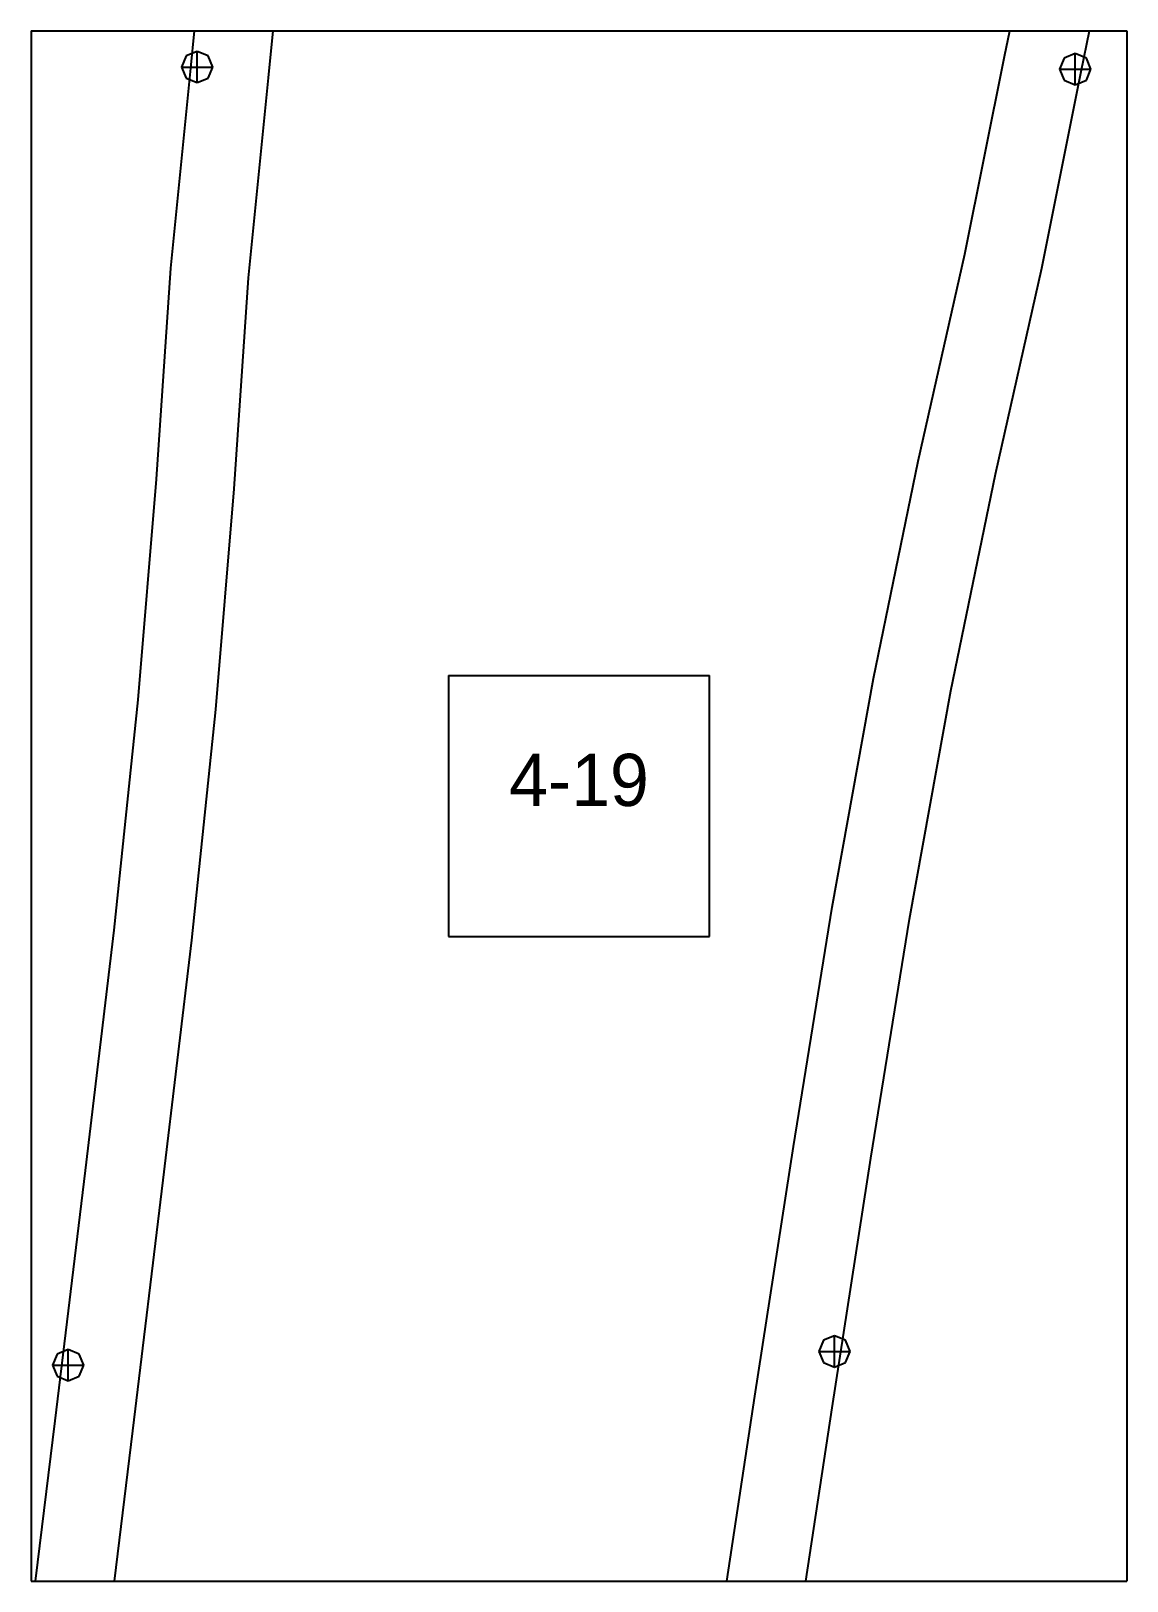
# Paper-space layout 'Plan 4-19' of a CAD drawing. Header units: metres, sheet in millimetres. Extents: x 0 to 210, y 0 to 297.
# The model-space entities are those that its viewports show. They can reach past a viewport. Long polylines and large blocks are cut down to what shows.
import ezdxf
from ezdxf.enums import TextEntityAlignment as Align

# ---------------------------------------------------------------- set-up
doc = ezdxf.new("R2010")
doc.units = ezdxf.units.M
for name, color, linetype in [('default', 7, 'Continuous'), ('TEXTLAYER', 7, 'Continuous'), ('VIEWPORTS', 7, 'Continuous')]:
    doc.layers.add(name, color=color, linetype=linetype)

msp = doc.modelspace()

# ---------------------------------------------------------------- linework, layer by layer
at = {"color": 9}
for p, q in [((3780, -594), (3780, -891)), ((3780, -594), (3780, -891)), ((3990, -594), (3990, -891)), ((3570, -891), (3780, -891)), ((3570, -891), (3780, -891)), ((3780, -891), (3990, -891)), ((3780, -891), (3780, -1188)), ((3780, -891), (3990, -891)), ((3780, -891), (3780, -1188)), ((3990, -891), (3990, -1188)), ((3860, -1014.5), (3910, -1014.5)), ((3860, -1014.5), (3860, -1064.5)), ((3910, -1064.5), (3910, -1014.5)), ((3860, -1064.5), (3910, -1064.5)), ((3570, -1188), (3780, -1188)), ((3570, -1188), (3780, -1188)), ((3780, -1188), (3990, -1188)), ((3780, -1188), (3780, -1485)), ((3780, -1188), (3990, -1188)), ((3780, -1188), (3780, -1485)), ((3990, -1188), (3990, -1485))]:
    msp.add_line(p, q, dxfattribs=at)
at = {"layer": 'default', "color": 7, "linetype": 'Continuous'}
for p, q in [((3966.51, -895.9), (3973.89, -860.07)), ((3810.61, -898.15), (3814.23, -861.88)), ((3825.5, -899.99), (3829.12, -863.71)), ((3981.23, -898.73), (3988.59, -863.05)), ((3809.72, -895.78), (3808.84, -897.9)), ((3811.84, -894.9), (3809.72, -895.78)), ((3813.97, -895.78), (3811.84, -894.9)), ((3811.84, -900.9), (3811.84, -894.9)), ((3814.84, -897.9), (3813.97, -895.78)), ((3958.91, -933.76), (3966.51, -895.9)), ((3977.97, -896.19), (3977.09, -898.31)), ((3980.09, -895.31), (3977.97, -896.19)), ((3982.21, -896.19), (3980.09, -895.31)), ((3980.09, -901.31), (3980.09, -895.31)), ((3983.09, -898.31), (3982.21, -896.19)), ((3806.82, -936.44), (3810.61, -898.15)), ((3808.84, -897.9), (3809.72, -900.02)), ((3808.84, -897.9), (3814.84, -897.9)), ((3813.97, -900.02), (3814.84, -897.9)), ((3973.67, -936.42), (3981.23, -898.73)), ((3977.09, -898.31), (3977.97, -900.43)), ((3977.09, -898.31), (3983.09, -898.31)), ((3982.21, -900.43), (3983.09, -898.31)), ((3809.72, -900.02), (3811.84, -900.9)), ((3811.84, -900.9), (3813.97, -900.02)), ((3821.7, -938.29), (3825.5, -899.99)), ((3977.97, -900.43), (3980.09, -901.31)), ((3980.09, -901.31), (3982.21, -900.43)), ((3949.99, -973.4), (3958.91, -933.76)), ((3804.02, -976.85), (3806.82, -936.44)), ((3818.9, -978.7), (3821.7, -938.29)), ((3964.78, -975.9), (3973.67, -936.42)), ((3941.4, -1015.1), (3949.99, -973.4)), ((3800.51, -1019.15), (3804.02, -976.85)), ((3956.22, -1017.45), (3964.78, -975.9)), ((3815.39, -1021.02), (3818.9, -978.7)), ((3933.48, -1058.9), (3941.4, -1015.1)), ((3948.3, -1061.19), (3956.22, -1017.45)), ((3795.95, -1063.32), (3800.51, -1019.15)), ((3810.83, -1065.19), (3815.39, -1021.02)), ((3926.1, -1104.76), (3933.48, -1058.9)), ((3940.94, -1106.99), (3948.3, -1061.19)), ((3790.45, -1109.34), (3795.95, -1063.32)), ((3805.33, -1111.22), (3810.83, -1065.19)), ((3918.66, -1152.61), (3926.1, -1104.76)), ((3933.5, -1154.79), (3940.94, -1106.99)), ((3784.64, -1157.33), (3790.45, -1109.34)), ((3799.52, -1159.21), (3805.33, -1111.22)), ((3931.84, -1141.88), (3930.96, -1144)), ((3933.96, -1141), (3931.84, -1141.88)), ((3936.09, -1141.88), (3933.96, -1141)), ((3933.96, -1147), (3933.96, -1141)), ((3936.96, -1144), (3936.09, -1141.88)), ((3785.02, -1144.54), (3784.14, -1146.66)), ((3787.14, -1143.66), (3785.02, -1144.54)), ((3789.26, -1144.54), (3787.14, -1143.66)), ((3787.14, -1149.66), (3787.14, -1143.66)), ((3790.14, -1146.66), (3789.26, -1144.54)), ((3930.96, -1144), (3931.84, -1146.13)), ((3930.96, -1144), (3936.96, -1144)), ((3931.84, -1146.13), (3933.96, -1147)), ((3933.96, -1147), (3936.09, -1146.13)), ((3936.09, -1146.13), (3936.96, -1144)), ((3784.14, -1146.66), (3785.02, -1148.78)), ((3784.14, -1146.66), (3790.14, -1146.66)), ((3785.02, -1148.78), (3787.14, -1149.66)), ((3787.14, -1149.66), (3789.26, -1148.78)), ((3789.26, -1148.78), (3790.14, -1146.66)), ((3911.14, -1202.51), (3918.66, -1152.61)), ((3925.98, -1204.64), (3933.5, -1154.79)), ((3778.5, -1207.33), (3784.64, -1157.33)), ((3793.38, -1209.22), (3799.52, -1159.21))]:
    msp.add_line(p, q, dxfattribs=at)

# ---------------------------------------------------------------- texts
at = {"layer": 'TEXTLAYER', "color": 1}
msp.add_text('4-19', height=10, dxfattribs=at).set_placement((3885, -1039.5), align=Align.CENTER)

psp = doc.layouts.new('Plan 4-19')

# ---------------------------------------------------------------- viewports
at = {"layer": 'VIEWPORTS'}
psp.add_viewport(center=(105, 148.5), size=(210, 297), view_center_point=(3885, -1039.5), view_height=297, dxfattribs=at)

doc.saveas('drawing.dxf')
